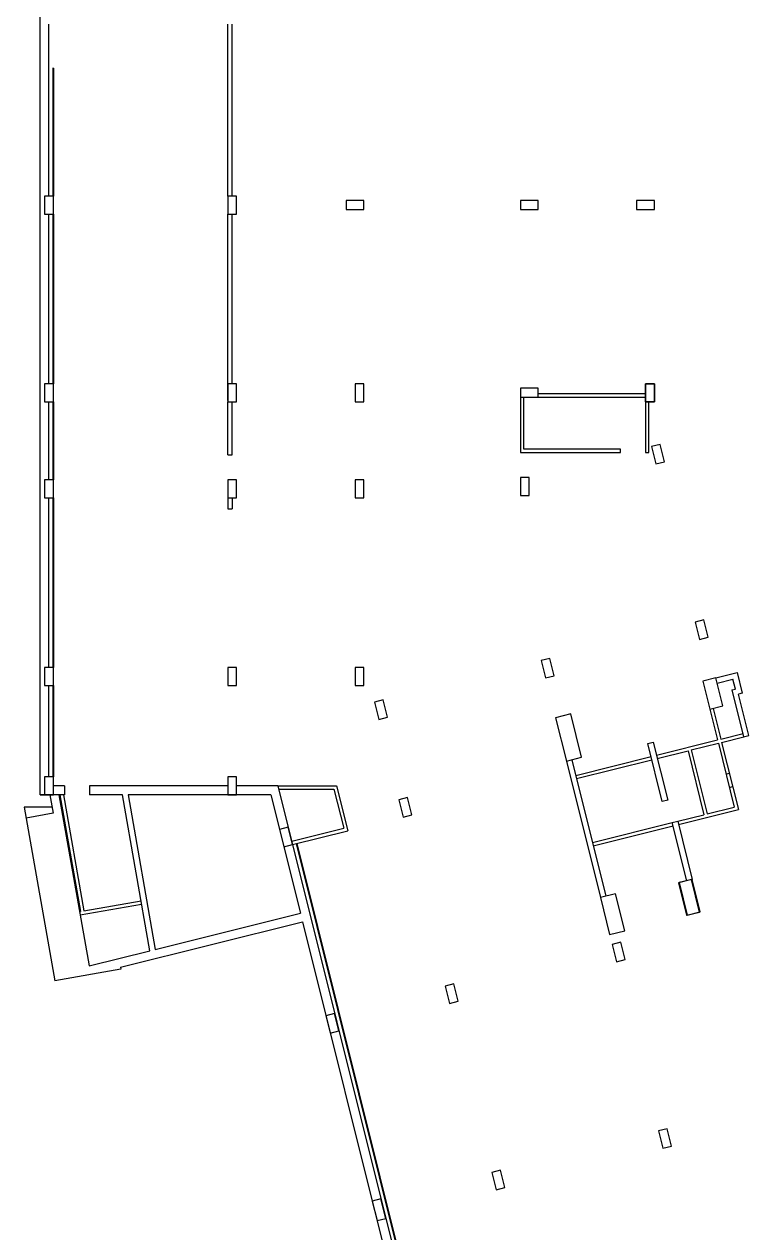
# Model space of a CAD drawing. Header units: metres. Extents: x -681087 to 1033303, y 74272 to 2630761.
# Drawn here: x 87330 to 119769, y 2525471 to 2579578 of the extents above; entities that cross this region are included whole.
import ezdxf

# ---------------------------------------------------------------- set-up
doc = ezdxf.new("R2010")
doc.units = ezdxf.units.M
for name, color, linetype in [('SKELETON_CLEAN', 7, 'Continuous'), ('SKELETON_ISOLATED', 1, 'Continuous'), ('SKELETON_ORIGINAL', 8, 'Continuous')]:
    doc.layers.add(name, color=color, linetype=linetype)

msp = doc.modelspace()

# ---------------------------------------------------------------- linework, layer by layer
at = {"layer": 'SKELETON_CLEAN'}
for p, q in [((88041, 2545078), (88041, 2587673)), ((96441, 2571878), (96441, 2579578)), ((88641, 2571878), (88241, 2571878)), ((88241, 2571878), (88241, 2571078)), ((88641, 2571078), (88641, 2571878)), ((96841, 2571878), (96441, 2571878)), ((96441, 2571878), (96441, 2571078)), ((96841, 2571078), (96841, 2571878)), ((102541, 2571678), (101741, 2571678)), ((101741, 2571678), (101741, 2571278)), ((102541, 2571278), (102541, 2571678)), ((110341, 2571678), (109541, 2571678)), ((109541, 2571678), (109541, 2571278)), ((110341, 2571278), (110341, 2571678)), ((115541, 2571678), (114741, 2571678)), ((114741, 2571678), (114741, 2571278)), ((115541, 2571278), (115541, 2571678)), ((101741, 2571278), (102541, 2571278)), ((109541, 2571278), (110341, 2571278)), ((114741, 2571278), (115541, 2571278)), ((88241, 2571078), (88641, 2571078)), ((96441, 2571078), (96841, 2571078)), ((96441, 2562728), (96441, 2571078)), ((88641, 2563478), (88241, 2563478)), ((88241, 2563478), (88241, 2562678)), ((88641, 2562678), (88641, 2563478)), ((96841, 2563478), (96441, 2563478)), ((96441, 2563478), (96441, 2562678)), ((96841, 2562678), (96841, 2563478)), ((102541, 2563478), (102141, 2563478)), ((102141, 2563478), (102141, 2562678)), ((102541, 2562678), (102541, 2563478)), ((110341, 2563278), (109541, 2563278)), ((109541, 2563278), (109541, 2562878)), ((110341, 2562878), (110341, 2563278)), ((115141, 2562678), (115141, 2563478)), ((115141, 2563478), (115541, 2563478)), ((115541, 2563478), (115541, 2562678)), ((88241, 2562678), (88641, 2562678)), ((96441, 2562678), (96841, 2562678)), ((96441, 2560298), (96441, 2562678)), ((96641, 2560298), (96641, 2562678)), ((102141, 2562678), (102541, 2562678)), ((109541, 2562878), (109541, 2560398)), ((109541, 2562878), (110341, 2562878)), ((109691, 2560548), (109691, 2562878)), ((110341, 2562878), (115141, 2562878)), ((115141, 2562878), (115141, 2560398)), ((115541, 2562678), (115141, 2562678)), ((115291, 2560398), (115291, 2562678)), ((109541, 2560398), (114021, 2560398)), ((114021, 2560548), (109691, 2560548)), ((114021, 2560398), (114021, 2560548)), ((115141, 2560398), (115291, 2560398)), ((115798, 2560765), (115409, 2560669)), ((115409, 2560669), (115603, 2559892)), ((115991, 2559989), (115798, 2560765)), ((96441, 2560298), (96641, 2560298)), ((115603, 2559892), (115991, 2559989)), ((109941, 2559278), (109541, 2559278)), ((109541, 2559278), (109541, 2558478)), ((109941, 2558478), (109941, 2559278)), ((88641, 2559178), (88241, 2559178)), ((88241, 2559178), (88241, 2558378)), ((88641, 2558378), (88641, 2559178)), ((96841, 2559178), (96441, 2559178)), ((96441, 2559178), (96441, 2558378)), ((96841, 2558378), (96841, 2559178)), ((102541, 2559178), (102141, 2559178)), ((102141, 2559178), (102141, 2558378)), ((102541, 2558378), (102541, 2559178)), ((88241, 2558378), (88641, 2558378)), ((96441, 2558378), (96841, 2558378)), ((96441, 2558378), (96441, 2557878)), ((96641, 2558378), (96641, 2557878)), ((102141, 2558378), (102541, 2558378)), ((109541, 2558478), (109941, 2558478)), ((96441, 2557878), (96641, 2557878)), ((117757, 2552906), (117369, 2552809)), ((117369, 2552809), (117563, 2552033)), ((117951, 2552130), (117757, 2552906)), ((117563, 2552033), (117951, 2552130)), ((110868, 2551188), (110480, 2551092)), ((111062, 2550412), (110868, 2551188)), ((88641, 2550778), (88241, 2550778)), ((88241, 2550778), (88241, 2549978)), ((88641, 2549978), (88641, 2550778)), ((96841, 2550778), (96441, 2550778)), ((96441, 2550778), (96441, 2549978)), ((96841, 2549978), (96841, 2550778)), ((102541, 2550778), (102141, 2550778)), ((102141, 2550778), (102141, 2549978)), ((102541, 2549978), (102541, 2550778)), ((110480, 2551092), (110673, 2550315)), ((110673, 2550315), (111062, 2550412)), ((118294, 2550319), (117712, 2550174)), ((117712, 2550174), (118026, 2548913)), ((118294, 2550319), (119240, 2550555)), ((118609, 2549058), (118294, 2550319)), ((118354, 2550076), (119058, 2550252)), ((119167, 2549815), (119058, 2550252)), ((119240, 2550555), (119470, 2549633)), ((88241, 2549978), (88641, 2549978)), ((96441, 2549978), (96841, 2549978)), ((102141, 2549978), (102541, 2549978)), ((119002, 2549774), (119167, 2549815)), ((119002, 2549774), (119527, 2547669)), ((119470, 2549633), (119305, 2549592)), ((119769, 2547729), (119305, 2549592)), ((103397, 2549326), (103009, 2549229)), ((103009, 2549229), (103202, 2548453)), ((103590, 2548549), (103397, 2549326)), ((118026, 2548913), (118609, 2549058)), ((118172, 2548949), (118516, 2547571)), ((103202, 2548453), (103590, 2548549)), ((111798, 2548699), (111119, 2548530)), ((111119, 2548530), (111602, 2546589)), ((112282, 2546759), (111798, 2548699)), ((118026, 2548913), (118370, 2547535)), ((115246, 2547374), (115488, 2547435)), ((115894, 2544774), (115246, 2547374)), ((115488, 2547435), (116137, 2544834)), ((115634, 2546852), (118370, 2547535)), ((117193, 2547087), (118406, 2547389)), ((118406, 2547389), (119120, 2544527)), ((118516, 2547571), (119510, 2547819)), ((118552, 2547425), (119546, 2547673)), ((118552, 2547425), (119302, 2544418)), ((119527, 2547669), (119769, 2547729)), ((115670, 2546707), (117048, 2547051)), ((117048, 2547051), (117762, 2544188)), ((117193, 2547087), (117907, 2544224)), ((111602, 2546589), (112282, 2546759)), ((111602, 2546589), (113127, 2540477)), ((88641, 2545878), (88241, 2545878)), ((88241, 2545878), (88241, 2545078)), ((88641, 2545078), (88641, 2545878)), ((96841, 2545878), (96441, 2545878)), ((96441, 2545878), (96441, 2545078)), ((96841, 2545078), (96841, 2545878)), ((89141, 2545478), (88641, 2545478)), ((89141, 2545478), (89141, 2545078)), ((96441, 2545478), (90261, 2545478)), ((90261, 2545478), (90261, 2545078)), ((98688, 2545478), (96841, 2545478)), ((98688, 2545478), (109358, 2502682)), ((98688, 2545478), (98894, 2545478)), ((98688, 2545478), (101316, 2545478)), ((98725, 2545328), (101199, 2545328)), ((101199, 2545328), (101635, 2543579)), ((101316, 2545478), (101817, 2543469)), ((89141, 2545078), (88041, 2545078)), ((88141, 2545078), (88636, 2545078)), ((88477, 2545078), (88623, 2544253)), ((88883, 2545078), (90234, 2537421)), ((88934, 2545078), (89855, 2539858)), ((89087, 2545078), (90002, 2539884)), ((91727, 2545078), (90261, 2545078)), ((92957, 2538100), (91727, 2545078)), ((98375, 2545078), (91981, 2545078)), ((91981, 2545078), (93200, 2538161)), ((96441, 2545078), (96841, 2545078)), ((98375, 2545078), (99696, 2539780)), ((104485, 2544959), (104097, 2544862)), ((104097, 2544862), (104291, 2544086)), ((104679, 2544183), (104485, 2544959)), ((116137, 2544834), (115894, 2544774)), ((87330, 2544527), (88701, 2536752)), ((88574, 2544527), (87330, 2544527)), ((88623, 2544253), (87416, 2544040)), ((104291, 2544086), (104679, 2544183)), ((116587, 2543895), (117762, 2544188)), ((116624, 2543750), (119302, 2544418)), ((117907, 2544224), (119120, 2544527)), ((99149, 2543629), (98761, 2543532)), ((99342, 2542852), (99149, 2543629)), ((99306, 2542998), (101635, 2543579)), ((112769, 2542943), (116345, 2543835)), ((116345, 2543835), (116587, 2543895)), ((116993, 2541234), (116345, 2543835)), ((116587, 2543895), (117236, 2541295)), ((98761, 2543532), (98954, 2542756)), ((99342, 2542852), (101817, 2543469)), ((98954, 2542756), (99342, 2542852)), ((117219, 2541291), (116636, 2541146)), ((116636, 2541146), (116999, 2539690)), ((117598, 2539840), (117236, 2541295)), ((90002, 2539884), (92563, 2540335)), ((113806, 2540646), (113127, 2540477)), ((113127, 2540477), (113538, 2538827)), ((114217, 2538996), (113806, 2540646)), ((89805, 2539849), (89855, 2539858)), ((93200, 2538161), (99696, 2539780)), ((116999, 2539690), (117581, 2539835)), ((91641, 2537360), (99793, 2539392)), ((99793, 2539392), (108353, 2505058)), ((113538, 2538827), (114217, 2538996)), ((114037, 2538477), (113649, 2538381)), ((113649, 2538381), (113843, 2537604)), ((114231, 2537701), (114037, 2538477)), ((90234, 2537421), (92957, 2538100)), ((113843, 2537604), (114231, 2537701)), ((91656, 2537273), (88701, 2536752)), ((91641, 2537360), (91656, 2537273)), ((106566, 2536615), (106178, 2536518)), ((106178, 2536518), (106371, 2535742)), ((106759, 2535838), (106566, 2536615)), ((106371, 2535742), (106759, 2535838)), ((101229, 2535284), (100841, 2535187)), ((100841, 2535187), (101035, 2534411)), ((101423, 2534508), (101229, 2535284)), ((101035, 2534411), (101423, 2534508)), ((116118, 2530133), (115730, 2530036)), ((115730, 2530036), (115923, 2529260)), ((116311, 2529357), (116118, 2530133)), ((115923, 2529260), (116311, 2529357)), ((108646, 2528270), (108258, 2528173)), ((108258, 2528173), (108452, 2527397)), ((108840, 2527494), (108646, 2528270)), ((108452, 2527397), (108840, 2527494)), ((103298, 2526988), (102910, 2526891)), ((102910, 2526891), (103127, 2526018)), ((103515, 2526115), (103298, 2526988)), ((103127, 2526018), (103515, 2526115))]:
    msp.add_line(p, q, dxfattribs=at)
at = {"layer": 'SKELETON_ISOLATED'}
for p, q in [((88441, 2571878), (88441, 2579578)), ((96641, 2571878), (96641, 2579578)), ((88626, 2577618), (88626, 2571878)), ((88441, 2563478), (88441, 2571078)), ((88626, 2571078), (88626, 2563478)), ((96641, 2563478), (96641, 2571078)), ((115141, 2563028), (110341, 2563028)), ((88441, 2559178), (88441, 2562678)), ((88626, 2562678), (88626, 2559178)), ((88441, 2550778), (88441, 2558378)), ((88626, 2558378), (88626, 2550778)), ((88441, 2545878), (88441, 2549978)), ((88626, 2549978), (88626, 2545878)), ((112019, 2545951), (115391, 2546792)), ((111845, 2546650), (113369, 2540537)), ((112055, 2545806), (115427, 2546646)), ((118750, 2546011), (118895, 2546048)), ((118900, 2545410), (119045, 2545446)), ((112805, 2542798), (116381, 2543689)), ((99522, 2542897), (110947, 2497073)), ((117565, 2539831), (117202, 2541286)), ((89831, 2539701), (92589, 2540187))]:
    msp.add_line(p, q, dxfattribs=at)
at = {"layer": 'SKELETON_ORIGINAL'}
for p, q in [((88041, 2545078), (88041, 2587673)), ((88441, 2571878), (88441, 2579578)), ((96441, 2571878), (96441, 2579578)), ((96641, 2571878), (96641, 2579578)), ((88611, 2577622), (88611, 2571878)), ((88641, 2577613), (88641, 2571878)), ((88641, 2571878), (88241, 2571878)), ((88241, 2571878), (88241, 2571078)), ((88641, 2571078), (88641, 2571878)), ((96841, 2571878), (96441, 2571878)), ((96441, 2571878), (96441, 2571078)), ((96841, 2571078), (96841, 2571878)), ((102541, 2571678), (101741, 2571678)), ((101741, 2571678), (101741, 2571278)), ((102541, 2571278), (102541, 2571678)), ((110341, 2571678), (109541, 2571678)), ((109541, 2571678), (109541, 2571278)), ((110341, 2571278), (110341, 2571678)), ((115541, 2571678), (114741, 2571678)), ((114741, 2571678), (114741, 2571278)), ((115541, 2571278), (115541, 2571678)), ((101741, 2571278), (102541, 2571278)), ((109541, 2571278), (110341, 2571278)), ((114741, 2571278), (115541, 2571278)), ((88241, 2571078), (88641, 2571078)), ((88441, 2563478), (88441, 2571078)), ((88611, 2571078), (88611, 2563478)), ((88641, 2571078), (88641, 2563478)), ((96441, 2571078), (96841, 2571078)), ((96441, 2562728), (96441, 2571078)), ((96641, 2563478), (96641, 2571078)), ((88641, 2563478), (88241, 2563478)), ((88241, 2563478), (88241, 2562678)), ((88641, 2562678), (88641, 2563478)), ((96841, 2563478), (96441, 2563478)), ((96441, 2563478), (96441, 2562678)), ((96841, 2562678), (96841, 2563478)), ((102541, 2563478), (102141, 2563478)), ((102141, 2563478), (102141, 2562678)), ((102541, 2562678), (102541, 2563478)), ((110341, 2563278), (109541, 2563278)), ((109541, 2563278), (109541, 2562878)), ((110341, 2562878), (110341, 2563278)), ((115141, 2563028), (110341, 2563028)), ((115141, 2562678), (115141, 2563478)), ((115141, 2563478), (115541, 2563478)), ((115541, 2563478), (115141, 2563478)), ((115141, 2563478), (115141, 2562678)), ((115541, 2563478), (115541, 2562678)), ((115541, 2562678), (115541, 2563478)), ((88241, 2562678), (88641, 2562678)), ((88441, 2559178), (88441, 2562678)), ((88611, 2562678), (88611, 2559178)), ((88641, 2562678), (88641, 2559178)), ((96441, 2562678), (96841, 2562678)), ((96441, 2560298), (96441, 2562678)), ((96641, 2560298), (96641, 2562678)), ((102141, 2562678), (102541, 2562678)), ((109541, 2562878), (109541, 2560398)), ((109541, 2562878), (110341, 2562878)), ((109691, 2560548), (109691, 2562878)), ((110341, 2562878), (115141, 2562878)), ((115141, 2562878), (115141, 2560398)), ((115541, 2562678), (115141, 2562678)), ((115141, 2562678), (115541, 2562678)), ((115291, 2560398), (115291, 2562678)), ((109541, 2560398), (114021, 2560398)), ((114021, 2560548), (109691, 2560548)), ((114021, 2560398), (114021, 2560548)), ((115141, 2560398), (115291, 2560398)), ((115798, 2560765), (115409, 2560669)), ((115409, 2560669), (115603, 2559892)), ((115991, 2559989), (115798, 2560765)), ((96441, 2560298), (96641, 2560298)), ((115603, 2559892), (115991, 2559989)), ((109941, 2559278), (109541, 2559278)), ((109541, 2559278), (109541, 2558478)), ((109941, 2558478), (109941, 2559278)), ((88641, 2559178), (88241, 2559178)), ((88241, 2559178), (88241, 2558378)), ((88641, 2558378), (88641, 2559178)), ((96841, 2559178), (96441, 2559178)), ((96441, 2559178), (96441, 2558378)), ((96841, 2558378), (96841, 2559178)), ((102541, 2559178), (102141, 2559178)), ((102141, 2559178), (102141, 2558378)), ((102541, 2558378), (102541, 2559178)), ((88241, 2558378), (88641, 2558378)), ((88441, 2550778), (88441, 2558378)), ((88611, 2558378), (88611, 2550778)), ((88641, 2558378), (88641, 2550778)), ((96441, 2558378), (96841, 2558378)), ((96441, 2558378), (96441, 2557878)), ((96641, 2558378), (96641, 2557878)), ((102141, 2558378), (102541, 2558378)), ((109541, 2558478), (109941, 2558478)), ((96441, 2557878), (96641, 2557878)), ((117757, 2552906), (117369, 2552809)), ((117369, 2552809), (117563, 2552033)), ((117951, 2552130), (117757, 2552906)), ((117563, 2552033), (117951, 2552130)), ((110868, 2551188), (110480, 2551092)), ((111062, 2550412), (110868, 2551188)), ((88641, 2550778), (88241, 2550778)), ((88241, 2550778), (88241, 2549978)), ((88641, 2549978), (88641, 2550778)), ((96841, 2550778), (96441, 2550778)), ((96441, 2550778), (96441, 2549978)), ((96841, 2549978), (96841, 2550778)), ((102541, 2550778), (102141, 2550778)), ((102141, 2550778), (102141, 2549978)), ((102541, 2549978), (102541, 2550778)), ((110480, 2551092), (110673, 2550315)), ((110673, 2550315), (111062, 2550412)), ((118294, 2550319), (117712, 2550174)), ((118294, 2550319), (117712, 2550174)), ((117712, 2550174), (118026, 2548913)), ((117712, 2550174), (118026, 2548912)), ((118294, 2550319), (119240, 2550555)), ((118609, 2549058), (118294, 2550319)), ((118608, 2549058), (118294, 2550319)), ((118354, 2550076), (119058, 2550252)), ((119167, 2549815), (119058, 2550252)), ((119240, 2550555), (119470, 2549633)), ((88241, 2549978), (88641, 2549978)), ((88441, 2545878), (88441, 2549978)), ((88611, 2549978), (88611, 2545878)), ((88641, 2549978), (88641, 2545878)), ((96441, 2549978), (96841, 2549978)), ((102141, 2549978), (102541, 2549978)), ((119002, 2549774), (119167, 2549815)), ((119002, 2549774), (119527, 2547669)), ((119470, 2549633), (119305, 2549592)), ((119769, 2547729), (119305, 2549592)), ((103397, 2549326), (103009, 2549229)), ((103009, 2549229), (103202, 2548453)), ((103590, 2548549), (103397, 2549326)), ((118026, 2548913), (118609, 2549058)), ((118026, 2548912), (118608, 2549058)), ((118172, 2548949), (118516, 2547571)), ((103202, 2548453), (103590, 2548549)), ((111798, 2548699), (111119, 2548530)), ((111798, 2548699), (111119, 2548530)), ((111119, 2548530), (111602, 2546589)), ((111119, 2548530), (111602, 2546589)), ((112282, 2546759), (111798, 2548699)), ((112282, 2546759), (111798, 2548699)), ((118026, 2548913), (118370, 2547535)), ((115246, 2547374), (115488, 2547435)), ((115894, 2544774), (115246, 2547374)), ((115488, 2547435), (116137, 2544834)), ((115634, 2546852), (118370, 2547535)), ((117193, 2547087), (118406, 2547389)), ((118406, 2547389), (119120, 2544527)), ((118406, 2547389), (119120, 2544527)), ((118516, 2547571), (119510, 2547819)), ((118552, 2547425), (119546, 2547673)), ((118552, 2547425), (119302, 2544418)), ((119527, 2547669), (119769, 2547729)), ((112019, 2545951), (115391, 2546792)), ((115670, 2546707), (117048, 2547051)), ((117048, 2547051), (117762, 2544188)), ((117193, 2547087), (117907, 2544224)), ((111602, 2546589), (112282, 2546759)), ((111602, 2546589), (112282, 2546759)), ((111602, 2546589), (113127, 2540477)), ((111845, 2546650), (113369, 2540537)), ((112055, 2545806), (115427, 2546646)), ((88641, 2545878), (88241, 2545878)), ((88241, 2545878), (88241, 2545078)), ((88641, 2545078), (88641, 2545878)), ((96841, 2545878), (96441, 2545878)), ((96441, 2545878), (96441, 2545078)), ((96841, 2545078), (96841, 2545878)), ((118750, 2546011), (118895, 2546048)), ((89141, 2545478), (88641, 2545478)), ((89141, 2545478), (89141, 2545078)), ((96441, 2545478), (90261, 2545478)), ((90261, 2545478), (90261, 2545078)), ((98688, 2545478), (96841, 2545478)), ((98688, 2545478), (109358, 2502682)), ((98688, 2545478), (98894, 2545478)), ((98688, 2545478), (101316, 2545478)), ((98725, 2545328), (101199, 2545328)), ((101199, 2545328), (101635, 2543579)), ((101316, 2545478), (101817, 2543469)), ((118900, 2545410), (119045, 2545446)), ((89141, 2545078), (88041, 2545078)), ((88041, 2545078), (88631, 2545078)), ((88241, 2545078), (88641, 2545078)), ((88477, 2545078), (88623, 2544253)), ((88883, 2545078), (90234, 2537421)), ((88934, 2545078), (89855, 2539858)), ((89087, 2545078), (90002, 2539884)), ((91727, 2545078), (90261, 2545078)), ((92957, 2538100), (91727, 2545078)), ((98375, 2545078), (91981, 2545078)), ((91981, 2545078), (93200, 2538161)), ((96441, 2545078), (96841, 2545078)), ((98375, 2545078), (99696, 2539780)), ((104485, 2544959), (104097, 2544862)), ((104097, 2544862), (104291, 2544086)), ((104679, 2544183), (104485, 2544959)), ((116137, 2544834), (115894, 2544774)), ((87330, 2544527), (88701, 2536752)), ((88574, 2544527), (87330, 2544527)), ((88623, 2544253), (87416, 2544040)), ((104291, 2544086), (104679, 2544183)), ((116587, 2543895), (117762, 2544188)), ((116624, 2543750), (119302, 2544418)), ((117907, 2544224), (119120, 2544527)), ((99149, 2543629), (98761, 2543532)), ((99342, 2542852), (99149, 2543629)), ((99306, 2542998), (101635, 2543579)), ((112769, 2542943), (116345, 2543835)), ((112805, 2542798), (116381, 2543689)), ((116345, 2543835), (116587, 2543895)), ((116993, 2541234), (116345, 2543835)), ((116587, 2543895), (117236, 2541295)), ((98761, 2543532), (98954, 2542756)), ((99342, 2542852), (101817, 2543469)), ((98954, 2542756), (99342, 2542852)), ((99507, 2542894), (110913, 2497148)), ((99536, 2542901), (110981, 2496998)), ((117202, 2541286), (116619, 2541141)), ((116619, 2541141), (116982, 2539686)), ((117236, 2541295), (116653, 2541150)), ((116653, 2541150), (117016, 2539694)), ((117565, 2539831), (117202, 2541286)), ((117598, 2539840), (117236, 2541295)), ((90002, 2539884), (92563, 2540335)), ((113806, 2540646), (113127, 2540477)), ((113806, 2540646), (113127, 2540477)), ((113127, 2540477), (113538, 2538827)), ((113127, 2540477), (113538, 2538827)), ((114217, 2538996), (113806, 2540646)), ((114217, 2538996), (113806, 2540646)), ((89805, 2539849), (89855, 2539858)), ((89831, 2539701), (92589, 2540187)), ((93200, 2538161), (99696, 2539780)), ((116982, 2539686), (117565, 2539831)), ((117016, 2539694), (117598, 2539840)), ((91641, 2537360), (99793, 2539392)), ((99793, 2539392), (108353, 2505058)), ((113538, 2538827), (114217, 2538996)), ((113538, 2538827), (114217, 2538996)), ((114037, 2538477), (113649, 2538381)), ((113649, 2538381), (113843, 2537604)), ((114231, 2537701), (114037, 2538477)), ((90234, 2537421), (92957, 2538100)), ((113843, 2537604), (114231, 2537701)), ((91656, 2537273), (88701, 2536752)), ((91641, 2537360), (91656, 2537273)), ((106566, 2536615), (106178, 2536518)), ((106178, 2536518), (106371, 2535742)), ((106759, 2535838), (106566, 2536615)), ((106371, 2535742), (106759, 2535838)), ((101229, 2535284), (100841, 2535187)), ((100841, 2535187), (101035, 2534411)), ((101423, 2534508), (101229, 2535284)), ((101035, 2534411), (101423, 2534508)), ((116118, 2530133), (115730, 2530036)), ((115730, 2530036), (115923, 2529260)), ((116311, 2529357), (116118, 2530133)), ((115923, 2529260), (116311, 2529357)), ((108646, 2528270), (108258, 2528173)), ((108258, 2528173), (108452, 2527397)), ((108840, 2527494), (108646, 2528270)), ((108452, 2527397), (108840, 2527494)), ((103298, 2526988), (102910, 2526891)), ((102910, 2526891), (103127, 2526018)), ((103515, 2526115), (103298, 2526988)), ((103127, 2526018), (103515, 2526115))]:
    msp.add_line(p, q, dxfattribs=at)

doc.saveas('drawing.dxf')
